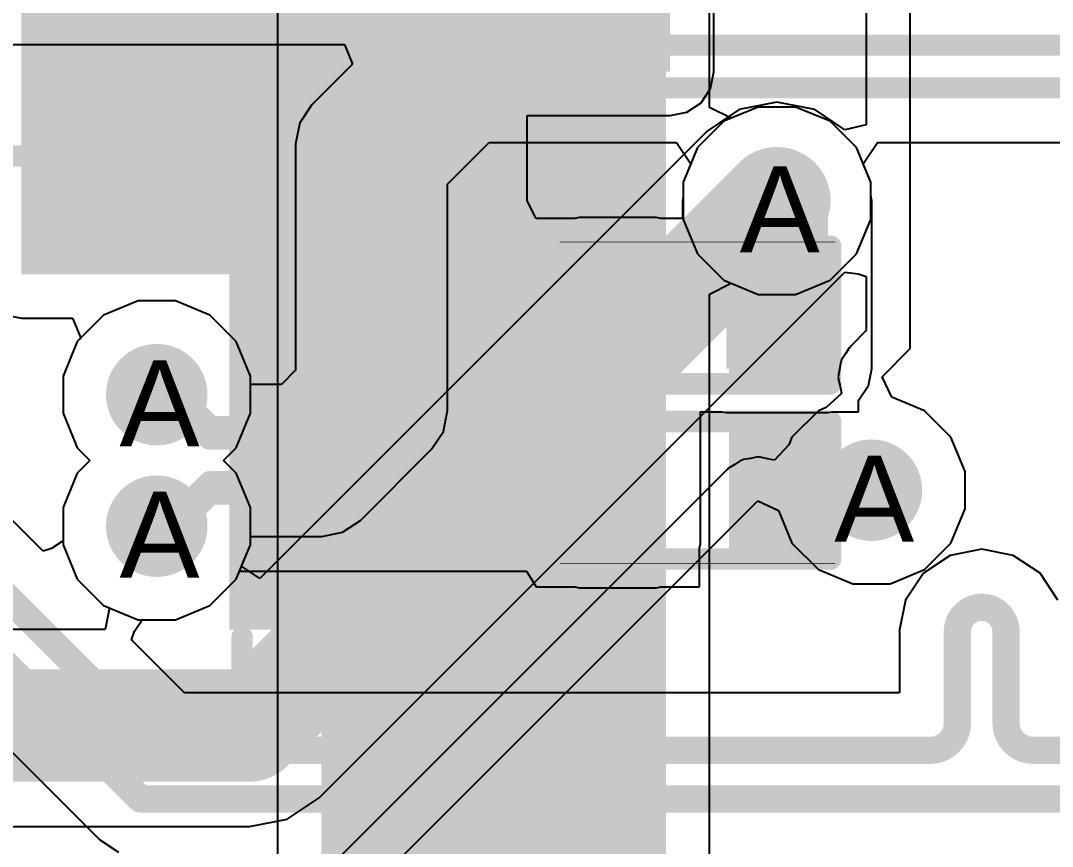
# Model space of a CAD drawing. Header units: inches. Extents: x 0 to 5271, y 0 to 5417.
# Drawn here: x 9.5 to 15.6, y 47.6 to 52.49 of the extents above; entities that cross this region are included whole.
import ezdxf

# ---------------------------------------------------------------- set-up
doc = ezdxf.new("R2010")
doc.units = ezdxf.units.IN
for name, color, linetype in [('Bottom Layer', 5, 'Continuous'), ('Bottom Overlay', 54, 'Continuous'), ('Bottom Paste', 16, 'Continuous'), ('Bottom Solder', 6, 'Continuous'), ('Drill Drawing', 1, 'Continuous'), ('L2_GND1', 16, 'Continuous'), ('L3_SIG1', 76, 'Continuous'), ('L4_PWR', 90, 'Continuous'), ('L5_GND2', 156, 'Continuous'), ('L6_SIG2', 130, 'Continuous'), ('L7_GND3', 216, 'Continuous'), ('Top Layer', 1, 'Continuous'), ('Via Holes', 16, 'Continuous')]:
    doc.layers.add(name, color=color, linetype=linetype)
doc.styles.add('Arial', font='', dxfattribs={"height": 0.2})
doc.styles.get('Arial').set_extended_font_data('Arial')

# ---------------------------------------------------------------- blocks, each defined once
blk = doc.blocks.new('10_MSOP_B_146')
at = {"layer": 'Bottom Layer'}
for points in [[(-2.9, 1.15), (-1.5, 1.15), (-1.5, 0.85), (-2.9, 0.85)], [(-2.9, 0.65), (-1.5, 0.65), (-1.5, 0.35), (-2.9, 0.35)], [(-2.9, 0.15), (-1.5, 0.15), (-1.5, -0.15), (-2.9, -0.15)], [(-2.9, -0.35), (-1.5, -0.35), (-1.5, -0.65), (-2.9, -0.65)], [(-2.9, -0.85), (-1.5, -0.85), (-1.5, -1.15), (-2.9, -1.15)]]:
    blk.add_hatch(color=5, dxfattribs=at).paths.add_polyline_path(points)
at = {"layer": 'Bottom Paste'}
for points in [[(-2.9, 1.15), (-1.5, 1.15), (-1.5, 0.85), (-2.9, 0.85)], [(-2.9, 0.65), (-1.5, 0.65), (-1.5, 0.35), (-2.9, 0.35)], [(-2.9, 0.15), (-1.5, 0.15), (-1.5, -0.15), (-2.9, -0.15)], [(-2.9, -0.35), (-1.5, -0.35), (-1.5, -0.65), (-2.9, -0.65)], [(-2.9, -0.85), (-1.5, -0.85), (-1.5, -1.15), (-2.9, -1.15)]]:
    blk.add_hatch(color=16, dxfattribs=at).paths.add_polyline_path(points)
at = {"layer": 'Bottom Solder'}
for points in [[(-3.0016, 1.2516), (-1.3984, 1.2516), (-1.3984, 0.7484), (-3.0016, 0.7484)], [(-3.0016, 0.7516), (-1.3984, 0.7516), (-1.3984, 0.2484), (-3.0016, 0.2484)], [(-3.0016, 0.2516), (-1.3984, 0.2516), (-1.3984, -0.2516), (-3.0016, -0.2516)], [(-3.0016, -0.2484), (-1.3984, -0.2484), (-1.3984, -0.7516), (-3.0016, -0.7516)], [(-3.0016, -0.7484), (-1.3984, -0.7484), (-1.3984, -1.2516), (-3.0016, -1.2516)]]:
    blk.add_hatch(color=6, dxfattribs=at).paths.add_polyline_path(points)
at = {"layer": 'Bottom Overlay'}
for points in [[(-1.4732, 1.5494, 0.127, 0.127, 0), (-1.4732, 1.2954, 0.127, 0.127, 0)], [(1.4732, 1.5494, 0.127, 0.127, 0), (-1.4732, 1.5494, 0.127, 0.127, 0)], [(-3.175, -0.889, 0.127, 0.127, 0), (-3.175, -1.143, 0.127, 0.127, 0)], [(-3.048, -1.016, 0.127, 0.127, 0), (-3.175, -0.889, 0.127, 0.127, 0)], [(-3.048, -1.016, 0.127, 0.127, 0), (-3.175, -1.143, 0.127, 0.127, 0)], [(-1.4732, -1.2954, 0.127, 0.127, 0), (-1.4732, -1.5494, 0.127, 0.127, 0)], [(1.4732, -1.5494, 0.127, 0.127, 0), (-1.4732, -1.5494, 0.127, 0.127, 0)]]:
    blk.add_lwpolyline(points, format="xyseb", dxfattribs=at)
for points in [[(-1.5049, 1.5494, 0.0635, 0.0635, 1), (-1.4414, 1.5494, 0.0635, 0.0635, 1)], [(-1.5049, 1.5494, 0.0635, 0.0635, 1), (-1.4414, 1.5494, 0.0635, 0.0635, 1)], [(-1.5049, 1.2954, 0.0635, 0.0635, 1), (-1.4414, 1.2954, 0.0635, 0.0635, 1)], [(-3.2067, -0.889, 0.0635, 0.0635, 1), (-3.1432, -0.889, 0.0635, 0.0635, 1)], [(-3.2067, -0.889, 0.0635, 0.0635, 1), (-3.1432, -0.889, 0.0635, 0.0635, 1)], [(-3.0797, -1.016, 0.0635, 0.0635, 1), (-3.0162, -1.016, 0.0635, 0.0635, 1)], [(-3.0797, -1.016, 0.0635, 0.0635, 1), (-3.0162, -1.016, 0.0635, 0.0635, 1)], [(-3.2067, -1.143, 0.0635, 0.0635, 1), (-3.1432, -1.143, 0.0635, 0.0635, 1)], [(-3.2067, -1.143, 0.0635, 0.0635, 1), (-3.1432, -1.143, 0.0635, 0.0635, 1)], [(-1.5049, -1.2954, 0.0635, 0.0635, 1), (-1.4414, -1.2954, 0.0635, 0.0635, 1)], [(-1.5049, -1.5494, 0.0635, 0.0635, 1), (-1.4414, -1.5494, 0.0635, 0.0635, 1)], [(-1.5049, -1.5494, 0.0635, 0.0635, 1), (-1.4414, -1.5494, 0.0635, 0.0635, 1)]]:
    blk.add_lwpolyline(points, format="xyseb", close=True, dxfattribs=at)
blk = doc.blocks.new('R___0402_B_147')
at = {"layer": 'Bottom Layer'}
for points in [[(-0.2413, 0.3175), (-0.2413, -0.3175), (-0.6985, -0.3175), (-0.6985, 0.3175)], [(0.6985, 0.3175), (0.6985, -0.3175), (0.2413, -0.3175), (0.2413, 0.3175)]]:
    blk.add_hatch(color=5, dxfattribs=at).paths.add_polyline_path(points)
at = {"layer": 'Bottom Paste'}
for points in [[(-0.2413, 0.3175), (-0.2413, -0.3175), (-0.6985, -0.3175), (-0.6985, 0.3175)], [(0.6985, 0.3175), (0.6985, -0.3175), (0.2413, -0.3175), (0.2413, 0.3175)]]:
    blk.add_hatch(color=16, dxfattribs=at).paths.add_polyline_path(points)
at = {"layer": 'Bottom Solder'}
for points in [[(-0.1863, 0.3725), (-0.1863, -0.3725), (-0.7535, -0.3725), (-0.7535, 0.3725)], [(0.7535, 0.3725), (0.7535, -0.3725), (0.1863, -0.3725), (0.1863, 0.3725)]]:
    blk.add_hatch(color=6, dxfattribs=at).paths.add_polyline_path(points)
at = {"layer": 'Bottom Overlay'}
for points in [[(0.7874, 0.4064, 0.127, 0.127, 0), (-0.7874, 0.4064, 0.127, 0.127, 0)], [(-0.7874, 0.4064, 0.127, 0.127, 0), (-0.7874, -0.4064, 0.127, 0.127, 0)], [(0.8128, 0.4318, 0.00323, 0.00323, 0), (-0.8128, 0.4318, 0.00323, 0.00323, 0)], [(0.7874, 0.4064, 0.127, 0.127, 0), (0.7874, -0.4064, 0.127, 0.127, 0)], [(0.7874, -0.4064, 0.127, 0.127, 0), (-0.7874, -0.4064, 0.127, 0.127, 0)]]:
    blk.add_lwpolyline(points, format="xyseb", dxfattribs=at)
for points in [[(-0.8192, 0.4064, 0.0635, 0.0635, 1), (-0.7557, 0.4064, 0.0635, 0.0635, 1)], [(-0.8192, 0.4064, 0.0635, 0.0635, 1), (-0.7557, 0.4064, 0.0635, 0.0635, 1)], [(-0.8136, 0.4318, 0.00161, 0.00161, 1), (-0.812, 0.4318, 0.00161, 0.00161, 1)], [(0.7556, 0.4064, 0.0635, 0.0635, 1), (0.8191, 0.4064, 0.0635, 0.0635, 1)], [(0.7556, 0.4064, 0.0635, 0.0635, 1), (0.8191, 0.4064, 0.0635, 0.0635, 1)], [(0.812, 0.4318, 0.00161, 0.00161, 1), (0.8136, 0.4318, 0.00161, 0.00161, 1)], [(-0.8192, -0.4064, 0.0635, 0.0635, 1), (-0.7557, -0.4064, 0.0635, 0.0635, 1)], [(-0.8192, -0.4064, 0.0635, 0.0635, 1), (-0.7557, -0.4064, 0.0635, 0.0635, 1)], [(0.7556, -0.4064, 0.0635, 0.0635, 1), (0.8191, -0.4064, 0.0635, 0.0635, 1)], [(0.7556, -0.4064, 0.0635, 0.0635, 1), (0.8191, -0.4064, 0.0635, 0.0635, 1)]]:
    blk.add_lwpolyline(points, format="xyseb", close=True, dxfattribs=at)
blk = doc.blocks.new('R___0402_B_148')
at = {"layer": 'Bottom Layer'}
for points in [[(-0.2413, 0.3175), (-0.2413, -0.3175), (-0.6985, -0.3175), (-0.6985, 0.3175)], [(0.6985, 0.3175), (0.6985, -0.3175), (0.2413, -0.3175), (0.2413, 0.3175)]]:
    blk.add_hatch(color=5, dxfattribs=at).paths.add_polyline_path(points)
at = {"layer": 'Bottom Paste'}
for points in [[(-0.2413, 0.3175), (-0.2413, -0.3175), (-0.6985, -0.3175), (-0.6985, 0.3175)], [(0.6985, 0.3175), (0.6985, -0.3175), (0.2413, -0.3175), (0.2413, 0.3175)]]:
    blk.add_hatch(color=16, dxfattribs=at).paths.add_polyline_path(points)
at = {"layer": 'Bottom Solder'}
for points in [[(-0.1863, 0.3725), (-0.1863, -0.3725), (-0.7535, -0.3725), (-0.7535, 0.3725)], [(0.7535, 0.3725), (0.7535, -0.3725), (0.1863, -0.3725), (0.1863, 0.3725)]]:
    blk.add_hatch(color=6, dxfattribs=at).paths.add_polyline_path(points)
at = {"layer": 'Bottom Overlay'}
for points in [[(-0.7874, 0.4064, 0.127, 0.127, 0), (0.7874, 0.4064, 0.127, 0.127, 0)], [(-0.7874, -0.4064, 0.127, 0.127, 0), (-0.7874, 0.4064, 0.127, 0.127, 0)], [(-0.8128, 0.4318, 0.00323, 0.00323, 0), (0.8128, 0.4318, 0.00323, 0.00323, 0)], [(0.7874, -0.4064, 0.127, 0.127, 0), (0.7874, 0.4064, 0.127, 0.127, 0)], [(-0.7874, -0.4064, 0.127, 0.127, 0), (0.7874, -0.4064, 0.127, 0.127, 0)]]:
    blk.add_lwpolyline(points, format="xyseb", dxfattribs=at)
for points in [[(-0.8192, 0.4064, 0.0635, 0.0635, 1), (-0.7557, 0.4064, 0.0635, 0.0635, 1)], [(-0.8192, 0.4064, 0.0635, 0.0635, 1), (-0.7557, 0.4064, 0.0635, 0.0635, 1)], [(-0.8136, 0.4318, 0.00161, 0.00161, 1), (-0.812, 0.4318, 0.00161, 0.00161, 1)], [(0.7556, 0.4064, 0.0635, 0.0635, 1), (0.8191, 0.4064, 0.0635, 0.0635, 1)], [(0.7556, 0.4064, 0.0635, 0.0635, 1), (0.8191, 0.4064, 0.0635, 0.0635, 1)], [(0.812, 0.4318, 0.00161, 0.00161, 1), (0.8136, 0.4318, 0.00161, 0.00161, 1)], [(-0.8192, -0.4064, 0.0635, 0.0635, 1), (-0.7557, -0.4064, 0.0635, 0.0635, 1)], [(-0.8192, -0.4064, 0.0635, 0.0635, 1), (-0.7557, -0.4064, 0.0635, 0.0635, 1)], [(0.7556, -0.4064, 0.0635, 0.0635, 1), (0.8191, -0.4064, 0.0635, 0.0635, 1)], [(0.7556, -0.4064, 0.0635, 0.0635, 1), (0.8191, -0.4064, 0.0635, 0.0635, 1)]]:
    blk.add_lwpolyline(points, format="xyseb", close=True, dxfattribs=at)
blk = doc.blocks.new('C___0402_B_151')
at = {"layer": 'Bottom Layer'}
for points in [[(-0.2413, 0.3175), (-0.2413, -0.3175), (-0.6985, -0.3175), (-0.6985, 0.3175)], [(0.6985, 0.3175), (0.6985, -0.3175), (0.2413, -0.3175), (0.2413, 0.3175)]]:
    blk.add_hatch(color=5, dxfattribs=at).paths.add_polyline_path(points)
at = {"layer": 'Bottom Paste'}
for points in [[(-0.2413, 0.3175), (-0.2413, -0.3175), (-0.6985, -0.3175), (-0.6985, 0.3175)], [(0.6985, 0.3175), (0.6985, -0.3175), (0.2413, -0.3175), (0.2413, 0.3175)]]:
    blk.add_hatch(color=16, dxfattribs=at).paths.add_polyline_path(points)
at = {"layer": 'Bottom Solder'}
for points in [[(-0.1813, 0.3775), (-0.1813, -0.3775), (-0.7585, -0.3775), (-0.7585, 0.3775)], [(0.7585, 0.3775), (0.7585, -0.3775), (0.1813, -0.3775), (0.1813, 0.3775)]]:
    blk.add_hatch(color=6, dxfattribs=at).paths.add_polyline_path(points)
at = {"layer": 'Bottom Overlay'}
for points in [[(-0.7874, 0.4064, 0.127, 0.127, 0), (-0.2794, 0.4064, 0.127, 0.127, 0)], [(-0.7874, -0.4064, 0.127, 0.127, 0), (-0.7874, 0.4064, 0.127, 0.127, 0)], [(0.2794, 0.4064, 0.127, 0.127, 0), (0.7874, 0.4064, 0.127, 0.127, 0)], [(0.7874, -0.4064, 0.127, 0.127, 0), (0.7874, 0.4064, 0.127, 0.127, 0)], [(-0.7874, -0.4064, 0.127, 0.127, 0), (-0.2794, -0.4064, 0.127, 0.127, 0)], [(0.2794, -0.4064, 0.127, 0.127, 0), (0.7874, -0.4064, 0.127, 0.127, 0)]]:
    blk.add_lwpolyline(points, format="xyseb", dxfattribs=at)
for points in [[(-0.8192, 0.4064, 0.0635, 0.0635, 1), (-0.7557, 0.4064, 0.0635, 0.0635, 1)], [(-0.8192, 0.4064, 0.0635, 0.0635, 1), (-0.7557, 0.4064, 0.0635, 0.0635, 1)], [(-0.3112, 0.4064, 0.0635, 0.0635, 1), (-0.2477, 0.4064, 0.0635, 0.0635, 1)], [(0.2476, 0.4064, 0.0635, 0.0635, 1), (0.3111, 0.4064, 0.0635, 0.0635, 1)], [(0.7556, 0.4064, 0.0635, 0.0635, 1), (0.8191, 0.4064, 0.0635, 0.0635, 1)], [(0.7556, 0.4064, 0.0635, 0.0635, 1), (0.8191, 0.4064, 0.0635, 0.0635, 1)], [(-0.8192, -0.4064, 0.0635, 0.0635, 1), (-0.7557, -0.4064, 0.0635, 0.0635, 1)], [(-0.8192, -0.4064, 0.0635, 0.0635, 1), (-0.7557, -0.4064, 0.0635, 0.0635, 1)], [(-0.3112, -0.4064, 0.0635, 0.0635, 1), (-0.2477, -0.4064, 0.0635, 0.0635, 1)], [(0.2476, -0.4064, 0.0635, 0.0635, 1), (0.3111, -0.4064, 0.0635, 0.0635, 1)], [(0.7556, -0.4064, 0.0635, 0.0635, 1), (0.8191, -0.4064, 0.0635, 0.0635, 1)], [(0.7556, -0.4064, 0.0635, 0.0635, 1), (0.8191, -0.4064, 0.0635, 0.0635, 1)]]:
    blk.add_lwpolyline(points, format="xyseb", close=True, dxfattribs=at)

msp = doc.modelspace()

# ---------------------------------------------------------------- hatches: boundary and pattern name
at = {"layer": 'Bottom Layer'}
for points in [[(9.5045, 52.1827), (13.339, 52.1827), (13.339, 54.5846), (9.5045, 54.5846)], [(9.5045, 50.9848), (12.2348, 50.9848), (12.2348, 52.3732), (9.5045, 52.3732)], [(13.6703, 50.4269), (14.2713, 50.4269), (14.2713, 51.4204), (13.6703, 51.4204)], [(12.8019, 49.3911), (13.2591, 49.3911), (13.2591, 51.0619), (12.8019, 51.0619)], [(11.5348, 50.4848), (13.0048, 50.4848), (13.0048, 50.7848), (11.5348, 50.7848)]]:
    msp.add_hatch(color=5, dxfattribs=at).paths.add_polyline_path(points)
h = msp.add_hatch(color=5, dxfattribs=at)
edge = h.paths.add_edge_path()
edge.add_arc((13.9703, 51.4204), 0.3, 0, 360)
h = msp.add_hatch(color=5, dxfattribs=at)
edge = h.paths.add_edge_path()
edge.add_arc((10.304, 50.2737), 0.3, 0, 360)
h = msp.add_hatch(color=5, dxfattribs=at)
edge = h.paths.add_edge_path()
edge.add_arc((14.5288, 49.7086), 0.3, 0, 360)
h = msp.add_hatch(color=5, dxfattribs=at)
edge = h.paths.add_edge_path()
edge.add_arc((10.304, 49.4959), 0.3, 0, 360)
at = {"layer": 'L2_GND1'}
h = msp.add_hatch(color=16, dxfattribs=at)
edge = h.paths.add_edge_path()
edge.add_arc((13.9703, 51.4204), 0.3, 0, 360)
h = msp.add_hatch(color=16, dxfattribs=at)
edge = h.paths.add_edge_path()
edge.add_arc((10.304, 50.2737), 0.3, 0, 360)
h = msp.add_hatch(color=16, dxfattribs=at)
edge = h.paths.add_edge_path()
edge.add_arc((14.5288, 49.7086), 0.3, 0, 360)
h = msp.add_hatch(color=16, dxfattribs=at)
edge = h.paths.add_edge_path()
edge.add_arc((10.304, 49.4959), 0.3, 0, 360)
at = {"layer": 'L3_SIG1'}
h = msp.add_hatch(color=76, dxfattribs=at)
edge = h.paths.add_edge_path()
edge.add_arc((13.9703, 51.4204), 0.3, 0, 360)
h = msp.add_hatch(color=76, dxfattribs=at)
edge = h.paths.add_edge_path()
edge.add_arc((10.304, 50.2737), 0.3, 0, 360)
h = msp.add_hatch(color=76, dxfattribs=at)
edge = h.paths.add_edge_path()
edge.add_arc((14.5288, 49.7086), 0.3, 0, 360)
h = msp.add_hatch(color=76, dxfattribs=at)
edge = h.paths.add_edge_path()
edge.add_arc((10.304, 49.4959), 0.3, 0, 360)
at = {"layer": 'L4_PWR'}
h = msp.add_hatch(color=90, dxfattribs=at)
edge = h.paths.add_edge_path()
edge.add_arc((13.9703, 51.4204), 0.3, 0, 360)
h = msp.add_hatch(color=90, dxfattribs=at)
edge = h.paths.add_edge_path()
edge.add_arc((10.304, 50.2737), 0.3, 0, 360)
h = msp.add_hatch(color=90, dxfattribs=at)
edge = h.paths.add_edge_path()
edge.add_arc((14.5288, 49.7086), 0.3, 0, 360)
h = msp.add_hatch(color=90, dxfattribs=at)
edge = h.paths.add_edge_path()
edge.add_arc((10.304, 49.4959), 0.3, 0, 360)
at = {"layer": 'L5_GND2'}
h = msp.add_hatch(color=156, dxfattribs=at)
edge = h.paths.add_edge_path()
edge.add_arc((13.9703, 51.4204), 0.3, 0, 360)
h = msp.add_hatch(color=156, dxfattribs=at)
edge = h.paths.add_edge_path()
edge.add_arc((10.304, 50.2737), 0.3, 0, 360)
h = msp.add_hatch(color=156, dxfattribs=at)
edge = h.paths.add_edge_path()
edge.add_arc((14.5288, 49.7086), 0.3, 0, 360)
h = msp.add_hatch(color=156, dxfattribs=at)
edge = h.paths.add_edge_path()
edge.add_arc((10.304, 49.4959), 0.3, 0, 360)
at = {"layer": 'L6_SIG2'}
h = msp.add_hatch(color=130, dxfattribs=at)
edge = h.paths.add_edge_path()
edge.add_arc((13.9703, 51.4204), 0.3, 0, 360)
h = msp.add_hatch(color=130, dxfattribs=at)
edge = h.paths.add_edge_path()
edge.add_arc((10.304, 50.2737), 0.3, 0, 360)
h = msp.add_hatch(color=130, dxfattribs=at)
edge = h.paths.add_edge_path()
edge.add_arc((14.5288, 49.7086), 0.3, 0, 360)
h = msp.add_hatch(color=130, dxfattribs=at)
edge = h.paths.add_edge_path()
edge.add_arc((10.304, 49.4959), 0.3, 0, 360)
at = {"layer": 'L7_GND3'}
h = msp.add_hatch(color=216, dxfattribs=at)
edge = h.paths.add_edge_path()
edge.add_arc((13.9703, 51.4204), 0.3, 0, 360)
h = msp.add_hatch(color=216, dxfattribs=at)
edge = h.paths.add_edge_path()
edge.add_arc((10.304, 50.2737), 0.3, 0, 360)
h = msp.add_hatch(color=216, dxfattribs=at)
edge = h.paths.add_edge_path()
edge.add_arc((14.5288, 49.7086), 0.3, 0, 360)
h = msp.add_hatch(color=216, dxfattribs=at)
edge = h.paths.add_edge_path()
edge.add_arc((10.304, 49.4959), 0.3, 0, 360)
at = {"layer": 'Top Layer'}
msp.add_hatch(color=1, dxfattribs=at).paths.add_polyline_path([(11.2776, 46.6823), (13.3136, 46.6823), (13.3136, 54.61), (11.2776, 54.61)])
h = msp.add_hatch(color=1, dxfattribs=at)
edge = h.paths.add_edge_path()
edge.add_arc((13.9703, 51.4204), 0.3, 0, 360)
h = msp.add_hatch(color=1, dxfattribs=at)
edge = h.paths.add_edge_path()
edge.add_arc((10.304, 50.2737), 0.3, 0, 360)
h = msp.add_hatch(color=1, dxfattribs=at)
edge = h.paths.add_edge_path()
edge.add_arc((14.5288, 49.7086), 0.3, 0, 360)
h = msp.add_hatch(color=1, dxfattribs=at)
edge = h.paths.add_edge_path()
edge.add_arc((10.304, 49.4959), 0.3, 0, 360)
at = {"layer": 'Via Holes'}
h = msp.add_hatch(color=7, dxfattribs=at)
edge = h.paths.add_edge_path()
edge.add_arc((13.9703, 51.4204), 0.15, 0, 360)
h = msp.add_hatch(color=7, dxfattribs=at)
edge = h.paths.add_edge_path()
edge.add_arc((10.304, 50.2737), 0.15, 0, 360)
h = msp.add_hatch(color=7, dxfattribs=at)
edge = h.paths.add_edge_path()
edge.add_arc((14.5288, 49.7086), 0.15, 0, 360)
h = msp.add_hatch(color=7, dxfattribs=at)
edge = h.paths.add_edge_path()
edge.add_arc((10.304, 49.4959), 0.15, 0, 360)

# ---------------------------------------------------------------- linework, layer by layer
at = {"layer": 'Bottom Layer'}
for p, q in [((13.5979, 52.1827), (13.5979, 54.5846)), ((13.5782, 52.0836), (13.5979, 52.1827)), ((13.5221, 51.9996), (13.5782, 52.0836)), ((13.4381, 51.9434), (13.5221, 51.9996)), ((13.8601, 51.9744), (13.6565, 51.89)), ((14.0805, 51.9744), (13.8601, 51.9744)), ((14.2841, 51.89), (14.0805, 51.9744)), ((12.4938, 51.4205), (12.4938, 51.9237)), ((12.4938, 51.9237), (13.339, 51.9237)), ((13.339, 51.9237), (13.4381, 51.9434)), ((13.6565, 51.89), (13.5006, 51.7342)), ((14.44, 51.7342), (14.2841, 51.89)), ((13.5006, 51.7342), (13.4163, 51.5306)), ((14.5243, 51.5306), (14.44, 51.7342)), ((13.4163, 51.5306), (13.4163, 51.4455)), ((14.5243, 51.4506), (14.5243, 51.5306)), ((12.5479, 51.3159), (12.4938, 51.4205)), ((13.4163, 51.4455), (13.4113, 51.4204)), ((13.4113, 51.4204), (13.4113, 51.3159)), ((14.5303, 51.4204), (14.5243, 51.4506)), ((14.5303, 50.4269), (14.5303, 51.4204)), ((12.7769, 51.3159), (12.5479, 51.3159)), ((12.8019, 51.3209), (12.7769, 51.3159)), ((13.2591, 51.3209), (12.8019, 51.3209)), ((13.2841, 51.3159), (13.2591, 51.3209)), ((13.4113, 51.3159), (13.2841, 51.3159)), ((9.4054, 50.7455), (9.5045, 50.7258)), ((9.5045, 50.7258), (9.8067, 50.7258)), ((9.8067, 50.7258), (9.8553, 50.6085)), ((9.8344, 50.5875), (9.75, 50.3839)), ((9.8553, 50.6085), (9.8344, 50.5875)), ((9.75, 50.3839), (9.75, 50.1635)), ((14.5106, 50.3278), (14.5303, 50.4269)), ((14.4545, 50.2438), (14.5106, 50.3278)), ((14.4529, 50.2427), (14.4545, 50.2438)), ((14.4529, 50.1729), (14.4529, 50.2427)), ((9.75, 50.1635), (9.8344, 49.9599)), ((13.5181, 49.3911), (13.5181, 50.1729)), ((13.5181, 50.1729), (13.6453, 50.1729)), ((13.6453, 50.1729), (13.6703, 50.1679)), ((13.6703, 50.1679), (14.2713, 50.1679)), ((14.2713, 50.1679), (14.2964, 50.1729)), ((14.2964, 50.1729), (14.4529, 50.1729)), ((9.8344, 49.9599), (9.9094, 49.8848)), ((9.9094, 49.8848), (9.8344, 49.8097)), ((9.6327, 49.3474), (9.2104, 49.7697)), ((9.8344, 49.8097), (9.75, 49.6061)), ((9.75, 49.6061), (9.75, 49.4097)), ((9.75, 49.4097), (9.6825, 49.3637)), ((9.6825, 49.3637), (9.6327, 49.3474)), ((13.5131, 49.3661), (13.5181, 49.3911)), ((13.5131, 49.1371), (13.5131, 49.3661)), ((15.1806, 49.3602), (14.994, 49.3231)), ((15.3672, 49.3231), (15.1806, 49.3602)), ((15.1806, 49.3602), (15.1806, 49.3602)), ((15.1806, 49.3602), (15.1806, 49.3602)), ((15.1806, 49.3602), (15.1806, 49.3602)), ((14.994, 49.3231), (14.8357, 49.2174)), ((15.5254, 49.2174), (15.3672, 49.3231)), ((10.7737, 49.1821), (10.7938, 49.2308)), ((10.7938, 49.2308), (12.4888, 49.2308)), ((12.4888, 49.2308), (12.5479, 49.1371)), ((10.6178, 49.0262), (10.7737, 49.1821)), ((14.8357, 49.2174), (14.73, 49.0592)), ((15.6311, 49.0592), (15.5254, 49.2174)), ((12.5479, 49.1371), (12.5479, 49.1371)), ((12.5479, 49.1371), (12.7769, 49.1371)), ((12.7769, 49.1371), (12.8019, 49.1321)), ((12.8019, 49.1321), (13.2591, 49.1321)), ((13.2591, 49.1321), (13.2841, 49.1371)), ((13.2841, 49.1371), (13.5131, 49.1371)), ((14.73, 49.0592), (14.6929, 48.8726)), ((10.4142, 48.9419), (10.6178, 49.0262)), ((10.1718, 48.8743), (10.2179, 48.9419)), ((10.2179, 48.9419), (10.4142, 48.9419)), ((10.1556, 48.8245), (10.1718, 48.8743)), ((14.6929, 48.8726), (14.6957, 48.8726)), ((14.6957, 48.8726), (14.6957, 48.5114)), ((10.4687, 48.5114), (10.1556, 48.8245)), ((14.6957, 48.5114), (10.4687, 48.5114)), ((9.1644, 48.4444), (9.9672, 47.6416)), ((9.9672, 47.6416), (9.9672, 47.6416)), ((9.9672, 47.6416), (10.0778, 47.5677))]:
    msp.add_line(p, q, dxfattribs=at)
for points in [[(10.1832, 51.1348, 0.254, 0.254, 0), (11.5348, 51.1348, 0.254, 0.254, 0)], [(10.304, 50.2737, 0.1608, 0.1608, 0), (10.4121, 50.2737, 0.1608, 0.1608, 0)], [(10.4121, 50.2737, 0.1608, 0.1608, 0), (10.6178, 50.0679, 0.1608, 0.1608, 0)], [(11.468, 50.0679, 0.1608, 0.1608, 0), (11.5348, 50.1348, 0.1608, 0.1608, 0)], [(10.6178, 50.0679, 0.1608, 0.1608, 0), (11.468, 50.0679, 0.1608, 0.1608, 0)], [(13.9703, 49.7086, 0.381, 0.381, 0), (14.5288, 49.7086, 0.381, 0.381, 0)], [(10.4093, 49.4959, 0.1608, 0.1608, 0), (10.6178, 49.7044, 0.1608, 0.1608, 0)], [(10.6178, 49.7044, 0.1608, 0.1608, 0), (11.4652, 49.7044, 0.1608, 0.1608, 0)], [(11.4652, 49.7044, 0.1608, 0.1608, 0), (11.5348, 49.6348, 0.1608, 0.1608, 0)], [(8.9693, 49.5287, 0.1608, 0.1608, 0), (10.3275, 48.1705, 0.1608, 0.1608, 0)], [(10.304, 49.4959, 0.1608, 0.1608, 0), (10.4093, 49.4959, 0.1608, 0.1608, 0)], [(8.8501, 49.2409, 0.1608, 0.1608, 0), (10.2083, 47.8827, 0.1608, 0.1608, 0)], [(15.0367, 48.8726, 0.1608, 0.1608, -0.414214), (15.1806, 49.0165, 0.1608, 0.1608, 0)], [(15.1806, 49.0165, 0.1608, 0.1608, 0), (15.1806, 49.0165, 0.1608, 0.1608, 0)], [(15.1806, 49.0165, 0.1608, 0.1608, -0.414214), (15.3245, 48.8726, 0.1608, 0.1608, 0)], [(15.0367, 48.3313, 0.1608, 0.1608, 0), (15.0367, 48.8726, 0.1608, 0.1608, 0)], [(15.3245, 48.3313, 0.1608, 0.1608, 0), (15.3245, 48.8726, 0.1608, 0.1608, 0)], [(15.0367, 48.3313, 0.1608, 0.1608, -0.414214), (14.8759, 48.1705, 0.1608, 0.1608, 0)], [(15.4852, 48.1705, 0.1608, 0.1608, -0.414214), (15.3245, 48.3313, 0.1608, 0.1608, 0)], [(10.3275, 48.1705, 0.1608, 0.1608, 0), (14.7955, 48.1705, 0.1608, 0.1608, 0)], [(14.7955, 48.1705, 0.1608, 0.1608, 0), (14.8759, 48.1705, 0.1608, 0.1608, 0)], [(15.4852, 48.1705, 0.1608, 0.1608, 0), (18.94, 48.1705, 0.1608, 0.1608, 0)], [(10.2083, 47.8827, 0.1608, 0.1608, 0), (32.1883, 47.8827, 0.1608, 0.1608, 0)]]:
    msp.add_lwpolyline(points, format="xyseb", dxfattribs=at)
for points in [[(10.1197, 51.1348, 0.127, 0.127, 1), (10.2467, 51.1348, 0.127, 0.127, 1)], [(11.4713, 51.1348, 0.127, 0.127, 1), (11.5983, 51.1348, 0.127, 0.127, 1)], [(10.2638, 50.2737, 0.0804, 0.0804, 1), (10.3442, 50.2737, 0.0804, 0.0804, 1)], [(10.3719, 50.2737, 0.0804, 0.0804, 1), (10.4523, 50.2737, 0.0804, 0.0804, 1)], [(10.3719, 50.2737, 0.0804, 0.0804, 1), (10.4523, 50.2737, 0.0804, 0.0804, 1)], [(11.4946, 50.1348, 0.0804, 0.0804, 1), (11.575, 50.1348, 0.0804, 0.0804, 1)], [(10.5776, 50.0679, 0.0804, 0.0804, 1), (10.658, 50.0679, 0.0804, 0.0804, 1)], [(10.5776, 50.0679, 0.0804, 0.0804, 1), (10.658, 50.0679, 0.0804, 0.0804, 1)], [(11.4278, 50.0679, 0.0804, 0.0804, 1), (11.5081, 50.0679, 0.0804, 0.0804, 1)], [(11.4278, 50.0679, 0.0804, 0.0804, 1), (11.5081, 50.0679, 0.0804, 0.0804, 1)], [(13.8751, 49.7086, 0.1905, 0.1905, 1), (14.0656, 49.7086, 0.1905, 0.1905, 1)], [(14.4336, 49.7086, 0.1905, 0.1905, 1), (14.6241, 49.7086, 0.1905, 0.1905, 1)], [(10.5776, 49.7044, 0.0804, 0.0804, 1), (10.658, 49.7044, 0.0804, 0.0804, 1)], [(10.5776, 49.7044, 0.0804, 0.0804, 1), (10.658, 49.7044, 0.0804, 0.0804, 1)], [(11.425, 49.7044, 0.0804, 0.0804, 1), (11.5054, 49.7044, 0.0804, 0.0804, 1)], [(11.425, 49.7044, 0.0804, 0.0804, 1), (11.5054, 49.7044, 0.0804, 0.0804, 1)], [(11.4946, 49.6348, 0.0804, 0.0804, 1), (11.575, 49.6348, 0.0804, 0.0804, 1)], [(10.2638, 49.4959, 0.0804, 0.0804, 1), (10.3442, 49.4959, 0.0804, 0.0804, 1)], [(10.3691, 49.4959, 0.0804, 0.0804, 1), (10.4495, 49.4959, 0.0804, 0.0804, 1)], [(10.3691, 49.4959, 0.0804, 0.0804, 1), (10.4495, 49.4959, 0.0804, 0.0804, 1)], [(15.1404, 49.0165, 0.0804, 0.0804, 1), (15.2208, 49.0165, 0.0804, 0.0804, 1)], [(15.1404, 49.0165, 0.0804, 0.0804, 1), (15.2208, 49.0165, 0.0804, 0.0804, 1)], [(15.1404, 49.0165, 0.0804, 0.0804, 1), (15.2208, 49.0165, 0.0804, 0.0804, 1)], [(15.1404, 49.0165, 0.0804, 0.0804, 1), (15.2208, 49.0165, 0.0804, 0.0804, 1)], [(14.9965, 48.8726, 0.0804, 0.0804, 1), (15.0769, 48.8726, 0.0804, 0.0804, 1)], [(14.9965, 48.8726, 0.0804, 0.0804, 1), (15.0769, 48.8726, 0.0804, 0.0804, 1)], [(15.2843, 48.8726, 0.0804, 0.0804, 1), (15.3647, 48.8726, 0.0804, 0.0804, 1)], [(15.2843, 48.8726, 0.0804, 0.0804, 1), (15.3647, 48.8726, 0.0804, 0.0804, 1)], [(14.9965, 48.3313, 0.0804, 0.0804, 1), (15.0769, 48.3313, 0.0804, 0.0804, 1)], [(14.9965, 48.3313, 0.0804, 0.0804, 1), (15.0769, 48.3313, 0.0804, 0.0804, 1)], [(15.2843, 48.3313, 0.0804, 0.0804, 1), (15.3647, 48.3313, 0.0804, 0.0804, 1)], [(15.2843, 48.3313, 0.0804, 0.0804, 1), (15.3647, 48.3313, 0.0804, 0.0804, 1)], [(10.2873, 48.1705, 0.0804, 0.0804, 1), (10.3677, 48.1705, 0.0804, 0.0804, 1)], [(10.2873, 48.1705, 0.0804, 0.0804, 1), (10.3677, 48.1705, 0.0804, 0.0804, 1)], [(14.7553, 48.1705, 0.0804, 0.0804, 1), (14.8357, 48.1705, 0.0804, 0.0804, 1)], [(14.7553, 48.1705, 0.0804, 0.0804, 1), (14.8357, 48.1705, 0.0804, 0.0804, 1)], [(14.8357, 48.1705, 0.0804, 0.0804, 1), (14.9161, 48.1705, 0.0804, 0.0804, 1)], [(14.8357, 48.1705, 0.0804, 0.0804, 1), (14.9161, 48.1705, 0.0804, 0.0804, 1)], [(15.445, 48.1705, 0.0804, 0.0804, 1), (15.5254, 48.1705, 0.0804, 0.0804, 1)], [(15.445, 48.1705, 0.0804, 0.0804, 1), (15.5254, 48.1705, 0.0804, 0.0804, 1)], [(10.1681, 47.8827, 0.0804, 0.0804, 1), (10.2485, 47.8827, 0.0804, 0.0804, 1)], [(10.1681, 47.8827, 0.0804, 0.0804, 1), (10.2485, 47.8827, 0.0804, 0.0804, 1)]]:
    msp.add_lwpolyline(points, format="xyseb", close=True, dxfattribs=at)
at = {"layer": 'L2_GND1'}
for p, q in [((13.8601, 51.9744), (13.6565, 51.89)), ((14.0805, 51.9744), (13.8601, 51.9744)), ((14.2841, 51.89), (14.0805, 51.9744)), ((13.6565, 51.89), (13.5006, 51.7342)), ((14.44, 51.7342), (14.2841, 51.89)), ((13.5006, 51.7342), (13.4163, 51.5306)), ((14.5243, 51.5306), (14.44, 51.7342)), ((13.4163, 51.5306), (13.4163, 51.3102)), ((14.5243, 51.3102), (14.5243, 51.5306)), ((13.4163, 51.3102), (13.5006, 51.1066)), ((14.44, 51.1066), (14.5243, 51.3102)), ((13.5006, 51.1066), (13.6565, 50.9507)), ((14.2841, 50.9507), (14.44, 51.1066)), ((13.6565, 50.9507), (13.8601, 50.8664)), ((14.0805, 50.8664), (14.2841, 50.9507)), ((13.8601, 50.8664), (14.0805, 50.8664)), ((10.1938, 50.8277), (9.9902, 50.7433)), ((10.4142, 50.8277), (10.1938, 50.8277)), ((10.6178, 50.7433), (10.4142, 50.8277)), ((9.9902, 50.7433), (9.8344, 50.5875)), ((10.7737, 50.5875), (10.6178, 50.7433)), ((9.8344, 50.5875), (9.75, 50.3839)), ((10.858, 50.3839), (10.7737, 50.5875)), ((9.75, 50.3839), (9.75, 50.1635)), ((10.858, 50.1635), (10.858, 50.3839)), ((9.75, 50.1635), (9.8344, 49.9599)), ((10.7737, 49.9599), (10.858, 50.1635)), ((9.8344, 49.9599), (9.9094, 49.8848)), ((10.6986, 49.8848), (10.7737, 49.9599)), ((9.9094, 49.8848), (9.8344, 49.8097)), ((10.7737, 49.8097), (10.6986, 49.8848)), ((9.8344, 49.8097), (9.75, 49.6061)), ((10.858, 49.6061), (10.7737, 49.8097)), ((9.75, 49.6061), (9.75, 49.3857)), ((10.858, 49.3857), (10.858, 49.6061)), ((9.75, 49.3857), (9.8344, 49.1821)), ((10.7737, 49.1821), (10.858, 49.3857)), ((9.8344, 49.1821), (9.9902, 49.0262)), ((10.6178, 49.0262), (10.7737, 49.1821)), ((9.9902, 49.0262), (10.1938, 48.9419)), ((10.4142, 48.9419), (10.6178, 49.0262)), ((10.1938, 48.9419), (10.4142, 48.9419))]:
    msp.add_line(p, q, dxfattribs=at)
at = {"layer": 'L3_SIG1'}
for p, q in [((9.4447, 52.3444), (11.413, 52.3444)), ((11.413, 52.3444), (11.4616, 52.2271)), ((11.4616, 52.2271), (11.2198, 51.9853)), ((11.2198, 51.9853), (11.1498, 51.8805)), ((11.1498, 51.8805), (11.1252, 51.7569)), ((11.1252, 51.7569), (11.1252, 50.4186)), ((12.0237, 51.5185), (12.2699, 51.7646)), ((12.2699, 51.7646), (13.3758, 51.7646)), ((13.3758, 51.7646), (13.4606, 51.6376)), ((14.48, 51.6376), (14.5648, 51.7646)), ((14.5648, 51.7646), (62.0354, 51.7646)), ((13.4606, 51.6376), (13.4163, 51.5306)), ((14.5243, 51.5306), (14.48, 51.6376)), ((12.0237, 50.1802), (12.0237, 51.5185)), ((13.4163, 51.5306), (13.4163, 51.3102)), ((14.5243, 51.3102), (14.5243, 51.5306)), ((13.4163, 51.3102), (13.5006, 51.1066)), ((14.44, 51.1066), (14.5243, 51.3102)), ((13.5006, 51.1066), (13.6565, 50.9507)), ((14.2841, 50.9507), (14.44, 51.1066)), ((13.6565, 50.9507), (13.8601, 50.8664)), ((14.0805, 50.8664), (14.2841, 50.9507)), ((13.8601, 50.8664), (14.0805, 50.8664)), ((10.1938, 50.8277), (9.9902, 50.7433)), ((10.4142, 50.8277), (10.1938, 50.8277)), ((10.6178, 50.7433), (10.4142, 50.8277)), ((9.9902, 50.7433), (9.8344, 50.5875)), ((10.7737, 50.5875), (10.6178, 50.7433)), ((9.8344, 50.5875), (9.75, 50.3839)), ((10.858, 50.3839), (10.7737, 50.5875)), ((9.75, 50.3839), (9.75, 50.1635)), ((10.858, 50.334), (10.858, 50.3839)), ((11.1252, 50.4186), (11.0407, 50.334)), ((11.0407, 50.334), (10.858, 50.334)), ((9.75, 50.1635), (9.8344, 49.9599)), ((11.9991, 50.0566), (12.0237, 50.1802)), ((11.9291, 49.9518), (11.9991, 50.0566)), ((9.8344, 49.9599), (9.9094, 49.8848)), ((11.5075, 49.5301), (11.9291, 49.9518)), ((9.9094, 49.8848), (9.8344, 49.8097)), ((9.8344, 49.8097), (9.75, 49.6061)), ((9.75, 49.6061), (9.75, 49.3857)), ((11.4027, 49.4601), (11.5075, 49.5301)), ((10.858, 49.3857), (10.858, 49.4355)), ((10.858, 49.4355), (11.2791, 49.4355)), ((11.2791, 49.4355), (11.4027, 49.4601)), ((9.75, 49.3857), (9.8344, 49.1821)), ((10.7737, 49.1821), (10.858, 49.3857)), ((9.8344, 49.1821), (9.9902, 49.0262)), ((10.6178, 49.0262), (10.7737, 49.1821)), ((9.9902, 49.0262), (10.1938, 48.9419)), ((10.4142, 48.9419), (10.6178, 49.0262)), ((10.1938, 48.9419), (10.4142, 48.9419))]:
    msp.add_line(p, q, dxfattribs=at)
for points in [[(11.4482, 51.7569, 0.1256, 0.1256, 0), (12.0315, 52.3401, 0.1256, 0.1256, 0)], [(12.0315, 52.3401, 0.1256, 0.1256, 0), (61.9308, 52.3401, 0.1256, 0.1256, 0)], [(11.7007, 51.6522, 0.1256, 0.1256, 0), (12.1361, 52.0876, 0.1256, 0.1256, 0)], [(12.1361, 52.0876, 0.1256, 0.1256, 0), (62.0354, 52.0876, 0.1256, 0.1256, 0)], [(11.4482, 50.2848, 0.1256, 0.1256, 0), (11.4482, 51.7569, 0.1256, 0.1256, 0)], [(11.7007, 50.1802, 0.1256, 0.1256, 0), (11.7007, 51.6522, 0.1256, 0.1256, 0)], [(10.304, 50.2737, 0.1256, 0.1256, 0), (10.3522, 50.2737, 0.1256, 0.1256, 0)], [(10.3522, 50.2737, 0.1256, 0.1256, 0), (10.6148, 50.0111, 0.1256, 0.1256, 0)], [(11.1745, 50.0111, 0.1256, 0.1256, 0), (11.4482, 50.2848, 0.1256, 0.1256, 0)], [(11.2791, 49.7585, 0.1256, 0.1256, 0), (11.7007, 50.1802, 0.1256, 0.1256, 0)], [(10.6148, 50.0111, 0.1256, 0.1256, 0), (11.1745, 50.0111, 0.1256, 0.1256, 0)], [(10.3522, 49.4959, 0.1256, 0.1256, 0), (10.6148, 49.7585, 0.1256, 0.1256, 0)], [(10.6148, 49.7585, 0.1256, 0.1256, 0), (11.2791, 49.7585, 0.1256, 0.1256, 0)], [(10.304, 49.4959, 0.1256, 0.1256, 0), (10.3522, 49.4959, 0.1256, 0.1256, 0)]]:
    msp.add_lwpolyline(points, format="xyseb", dxfattribs=at)
for points in [[(12.0001, 52.3401, 0.0628, 0.0628, 1), (12.0629, 52.3401, 0.0628, 0.0628, 1)], [(12.0001, 52.3401, 0.0628, 0.0628, 1), (12.0629, 52.3401, 0.0628, 0.0628, 1)], [(12.1047, 52.0876, 0.0628, 0.0628, 1), (12.1675, 52.0876, 0.0628, 0.0628, 1)], [(12.1047, 52.0876, 0.0628, 0.0628, 1), (12.1675, 52.0876, 0.0628, 0.0628, 1)], [(11.4168, 51.7569, 0.0628, 0.0628, 1), (11.4796, 51.7569, 0.0628, 0.0628, 1)], [(11.4168, 51.7569, 0.0628, 0.0628, 1), (11.4796, 51.7569, 0.0628, 0.0628, 1)], [(11.6694, 51.6522, 0.0628, 0.0628, 1), (11.7321, 51.6522, 0.0628, 0.0628, 1)], [(11.6694, 51.6522, 0.0628, 0.0628, 1), (11.7321, 51.6522, 0.0628, 0.0628, 1)], [(10.2726, 50.2737, 0.0628, 0.0628, 1), (10.3354, 50.2737, 0.0628, 0.0628, 1)], [(10.3208, 50.2737, 0.0628, 0.0628, 1), (10.3836, 50.2737, 0.0628, 0.0628, 1)], [(10.3208, 50.2737, 0.0628, 0.0628, 1), (10.3836, 50.2737, 0.0628, 0.0628, 1)], [(11.4168, 50.2848, 0.0628, 0.0628, 1), (11.4796, 50.2848, 0.0628, 0.0628, 1)], [(11.4168, 50.2848, 0.0628, 0.0628, 1), (11.4796, 50.2848, 0.0628, 0.0628, 1)], [(11.6694, 50.1802, 0.0628, 0.0628, 1), (11.7321, 50.1802, 0.0628, 0.0628, 1)], [(11.6694, 50.1802, 0.0628, 0.0628, 1), (11.7321, 50.1802, 0.0628, 0.0628, 1)], [(10.5834, 50.0111, 0.0628, 0.0628, 1), (10.6462, 50.0111, 0.0628, 0.0628, 1)], [(10.5834, 50.0111, 0.0628, 0.0628, 1), (10.6462, 50.0111, 0.0628, 0.0628, 1)], [(11.1431, 50.0111, 0.0628, 0.0628, 1), (11.2058, 50.0111, 0.0628, 0.0628, 1)], [(11.1431, 50.0111, 0.0628, 0.0628, 1), (11.2058, 50.0111, 0.0628, 0.0628, 1)], [(10.5834, 49.7585, 0.0628, 0.0628, 1), (10.6462, 49.7585, 0.0628, 0.0628, 1)], [(10.5834, 49.7585, 0.0628, 0.0628, 1), (10.6462, 49.7585, 0.0628, 0.0628, 1)], [(11.2477, 49.7585, 0.0628, 0.0628, 1), (11.3105, 49.7585, 0.0628, 0.0628, 1)], [(11.2477, 49.7585, 0.0628, 0.0628, 1), (11.3105, 49.7585, 0.0628, 0.0628, 1)], [(10.2726, 49.4959, 0.0628, 0.0628, 1), (10.3354, 49.4959, 0.0628, 0.0628, 1)], [(10.3208, 49.4959, 0.0628, 0.0628, 1), (10.3836, 49.4959, 0.0628, 0.0628, 1)], [(10.3208, 49.4959, 0.0628, 0.0628, 1), (10.3836, 49.4959, 0.0628, 0.0628, 1)]]:
    msp.add_lwpolyline(points, format="xyseb", close=True, dxfattribs=at)
at = {"layer": 'L4_PWR'}
for p, q in [((14.7574, 50.6649), (14.7574, 64.8914)), ((14.4984, 54.7066), (14.4984, 51.8699)), ((13.9703, 52.0031), (13.7473, 51.9587)), ((14.1933, 51.9587), (13.9703, 52.0031)), ((13.7473, 51.9587), (13.5583, 51.8324)), ((14.3714, 51.8397), (14.1933, 51.9587)), ((14.4984, 51.8699), (14.3714, 51.8397)), ((13.5583, 51.8324), (10.9134, 49.1875)), ((11.2645, 47.8906), (14.3714, 50.9974)), ((14.3714, 50.9974), (14.4496, 50.9879)), ((14.4496, 50.9879), (14.4984, 50.9731)), ((14.4984, 50.9731), (14.4984, 50.6649)), ((10.1938, 50.8277), (9.9902, 50.7433)), ((10.4142, 50.8277), (10.1938, 50.8277)), ((10.6178, 50.7433), (10.4142, 50.8277)), ((9.9902, 50.7433), (9.8344, 50.5875)), ((10.7737, 50.5875), (10.6178, 50.7433)), ((14.4984, 50.6533), (14.4082, 50.563)), ((14.4984, 50.6649), (14.4985, 50.6647)), ((14.4985, 50.6647), (14.4984, 50.6645)), ((14.4984, 50.6645), (14.4984, 50.6629)), ((14.4984, 50.6629), (14.4984, 50.6533)), ((14.7574, 50.6633), (14.7574, 50.6649)), ((14.7574, 50.546), (14.7574, 50.6633)), ((9.8344, 50.5875), (9.75, 50.3839)), ((10.858, 50.3839), (10.7737, 50.5875)), ((14.4082, 50.563), (14.4044, 50.5573)), ((14.3764, 50.5155), (14.352, 50.479)), ((14.3989, 50.5532), (14.3764, 50.5155)), ((14.4044, 50.5573), (14.3989, 50.5532)), ((14.5913, 50.3799), (14.7574, 50.546)), ((14.7574, 50.546), (14.7574, 50.546)), ((14.3472, 50.4664), (14.3409, 50.4229)), ((14.3507, 50.4723), (14.3472, 50.4664)), ((14.352, 50.479), (14.3507, 50.4723)), ((9.75, 50.3839), (9.75, 50.1635)), ((10.858, 50.1635), (10.858, 50.3839)), ((14.3409, 50.4229), (14.3323, 50.3799)), ((14.3323, 50.3799), (14.3337, 50.3732)), ((14.6493, 50.2583), (14.5913, 50.3799)), ((14.3337, 50.3732), (14.3327, 50.3664)), ((14.3327, 50.3664), (14.3435, 50.3238)), ((14.3435, 50.3238), (14.352, 50.2808)), ((14.352, 50.2808), (14.2611, 50.1973)), ((14.8426, 50.1782), (14.6493, 50.2583)), ((14.2611, 50.1973), (14.215, 50.1782)), ((9.75, 50.1635), (9.8344, 49.9599)), ((10.7737, 49.9599), (10.858, 50.1635)), ((14.215, 50.1782), (14.0591, 50.0224)), ((14.9985, 50.0224), (14.8426, 50.1782)), ((14.0591, 50.0224), (14.0401, 49.9763)), ((15.0828, 49.8188), (14.9985, 50.0224)), ((9.8344, 49.9599), (9.9094, 49.8848)), ((10.6986, 49.8848), (10.7737, 49.9599)), ((14.0401, 49.9763), (13.9566, 49.8853)), ((13.771, 49.8902), (13.7651, 49.8867)), ((13.8144, 49.8965), (13.771, 49.8902)), ((13.8575, 49.905), (13.8144, 49.8965)), ((13.8642, 49.9037), (13.8575, 49.905)), ((13.871, 49.9047), (13.8642, 49.9037)), ((13.9135, 49.8939), (13.871, 49.9047)), ((13.9566, 49.8853), (13.9135, 49.8939)), ((9.9094, 49.8848), (9.8344, 49.8097)), ((10.7737, 49.8097), (10.6986, 49.8848)), ((13.6743, 49.8292), (11.0747, 47.2296)), ((13.6801, 49.833), (13.6743, 49.8292)), ((13.6842, 49.8385), (13.6801, 49.833)), ((13.7219, 49.861), (13.6842, 49.8385)), ((13.7584, 49.8853), (13.7219, 49.861)), ((13.7651, 49.8867), (13.7584, 49.8853)), ((9.8344, 49.8097), (9.75, 49.6061)), ((10.858, 49.6061), (10.7737, 49.8097)), ((15.0828, 49.5984), (15.0828, 49.8188)), ((11.2579, 47.0465), (13.8575, 49.6461)), ((13.8575, 49.6461), (13.9791, 49.5881)), ((9.75, 49.6061), (9.75, 49.3857)), ((10.858, 49.3857), (10.858, 49.6061)), ((13.9791, 49.5881), (14.0591, 49.3948)), ((14.9985, 49.3948), (15.0828, 49.5984)), ((9.75, 49.3857), (9.8344, 49.1821)), ((10.8057, 49.2595), (10.858, 49.3857)), ((14.0591, 49.3948), (14.215, 49.2389)), ((14.8426, 49.2389), (14.9985, 49.3948)), ((10.9134, 49.1875), (10.8057, 49.2595)), ((14.215, 49.2389), (14.4186, 49.1546)), ((14.639, 49.1546), (14.8426, 49.2389)), ((9.8344, 49.1821), (9.9902, 49.0262)), ((14.4186, 49.1546), (14.639, 49.1546)), ((9.9902, 49.0262), (10.0238, 49.0123)), ((10.0238, 49.0123), (9.9986, 48.8853)), ((9.9986, 48.8853), (8.7345, 48.8853)), ((11.0755, 47.7642), (11.2645, 47.8906)), ((10.8525, 47.7199), (11.0755, 47.7642)), ((8.4931, 47.7199), (10.8525, 47.7199))]:
    msp.add_line(p, q, dxfattribs=at)
for points in [[(10.8525, 48.3026, 0.635, 0.635, 0), (13.9703, 51.4204, 0.635, 0.635, 0)], [(8.4931, 48.3026, 0.635, 0.635, 0), (10.8525, 48.3026, 0.635, 0.635, 0)]]:
    msp.add_lwpolyline(points, format="xyseb", dxfattribs=at)
for points in [[(13.8115, 51.4204, 0.3175, 0.3175, 1), (14.129, 51.4204, 0.3175, 0.3175, 1)], [(10.6938, 48.3026, 0.3175, 0.3175, 1), (11.0113, 48.3026, 0.3175, 0.3175, 1)], [(10.6938, 48.3026, 0.3175, 0.3175, 1), (11.0113, 48.3026, 0.3175, 0.3175, 1)]]:
    msp.add_lwpolyline(points, format="xyseb", close=True, dxfattribs=at)
at = {"layer": 'L5_GND2'}
for p, q in [((13.8601, 51.9744), (13.6565, 51.89)), ((14.0805, 51.9744), (13.8601, 51.9744)), ((14.2841, 51.89), (14.0805, 51.9744)), ((13.6565, 51.89), (13.5006, 51.7342)), ((14.44, 51.7342), (14.2841, 51.89)), ((13.5006, 51.7342), (13.4163, 51.5306)), ((14.5243, 51.5306), (14.44, 51.7342)), ((13.4163, 51.5306), (13.4163, 51.3102)), ((14.5243, 51.3102), (14.5243, 51.5306)), ((13.4163, 51.3102), (13.5006, 51.1066)), ((14.44, 51.1066), (14.5243, 51.3102)), ((13.5006, 51.1066), (13.6565, 50.9507)), ((14.2841, 50.9507), (14.44, 51.1066)), ((13.6565, 50.9507), (13.8601, 50.8664)), ((14.0805, 50.8664), (14.2841, 50.9507)), ((13.8601, 50.8664), (14.0805, 50.8664)), ((10.1938, 50.8277), (9.9902, 50.7433)), ((10.4142, 50.8277), (10.1938, 50.8277)), ((10.6178, 50.7433), (10.4142, 50.8277)), ((9.9902, 50.7433), (9.8344, 50.5875)), ((10.7737, 50.5875), (10.6178, 50.7433)), ((9.8344, 50.5875), (9.75, 50.3839)), ((10.858, 50.3839), (10.7737, 50.5875)), ((9.75, 50.3839), (9.75, 50.1635)), ((10.858, 50.1635), (10.858, 50.3839)), ((9.75, 50.1635), (9.8344, 49.9599)), ((10.7737, 49.9599), (10.858, 50.1635)), ((9.8344, 49.9599), (9.9094, 49.8848)), ((10.6986, 49.8848), (10.7737, 49.9599)), ((9.9094, 49.8848), (9.8344, 49.8097)), ((10.7737, 49.8097), (10.6986, 49.8848)), ((9.8344, 49.8097), (9.75, 49.6061)), ((10.858, 49.6061), (10.7737, 49.8097)), ((9.75, 49.6061), (9.75, 49.3857)), ((10.858, 49.3857), (10.858, 49.6061)), ((9.75, 49.3857), (9.8344, 49.1821)), ((10.7737, 49.1821), (10.858, 49.3857)), ((9.8344, 49.1821), (9.9902, 49.0262)), ((10.6178, 49.0262), (10.7737, 49.1821)), ((9.9902, 49.0262), (10.1938, 48.9419)), ((10.4142, 48.9419), (10.6178, 49.0262)), ((10.1938, 48.9419), (10.4142, 48.9419))]:
    msp.add_line(p, q, dxfattribs=at)
at = {"layer": 'L6_SIG2'}
for p, q in [((13.8601, 51.9744), (13.6565, 51.89)), ((14.0805, 51.9744), (13.8601, 51.9744)), ((14.2841, 51.89), (14.0805, 51.9744)), ((13.6565, 51.89), (13.5006, 51.7342)), ((14.44, 51.7342), (14.2841, 51.89)), ((13.5006, 51.7342), (13.4163, 51.5306)), ((14.5243, 51.5306), (14.44, 51.7342)), ((13.4163, 51.5306), (13.4163, 51.3102)), ((14.5243, 51.3102), (14.5243, 51.5306)), ((13.4163, 51.3102), (13.5006, 51.1066)), ((14.44, 51.1066), (14.5243, 51.3102)), ((13.5006, 51.1066), (13.6565, 50.9507)), ((14.2841, 50.9507), (14.44, 51.1066)), ((13.6565, 50.9507), (13.8601, 50.8664)), ((14.0805, 50.8664), (14.2841, 50.9507)), ((13.8601, 50.8664), (14.0805, 50.8664)), ((10.1938, 50.8277), (9.9902, 50.7433)), ((10.4142, 50.8277), (10.1938, 50.8277)), ((10.6178, 50.7433), (10.4142, 50.8277)), ((9.9902, 50.7433), (9.8344, 50.5875)), ((10.7737, 50.5875), (10.6178, 50.7433)), ((9.8344, 50.5875), (9.75, 50.3839)), ((10.858, 50.3839), (10.7737, 50.5875)), ((9.75, 50.3839), (9.75, 50.1635)), ((10.858, 50.1635), (10.858, 50.3839)), ((9.75, 50.1635), (9.8344, 49.9599)), ((10.7737, 49.9599), (10.858, 50.1635)), ((9.8344, 49.9599), (9.9094, 49.8848)), ((10.6986, 49.8848), (10.7737, 49.9599)), ((9.9094, 49.8848), (9.8344, 49.8097)), ((10.7737, 49.8097), (10.6986, 49.8848)), ((9.8344, 49.8097), (9.75, 49.6061)), ((10.858, 49.6061), (10.7737, 49.8097)), ((9.75, 49.6061), (9.75, 49.3857)), ((10.858, 49.3857), (10.858, 49.6061)), ((9.75, 49.3857), (9.8344, 49.1821)), ((10.7737, 49.1821), (10.858, 49.3857)), ((9.8344, 49.1821), (9.9902, 49.0262)), ((10.6178, 49.0262), (10.7737, 49.1821)), ((9.9902, 49.0262), (10.1938, 48.9419)), ((10.4142, 48.9419), (10.6178, 49.0262)), ((10.1938, 48.9419), (10.4142, 48.9419))]:
    msp.add_line(p, q, dxfattribs=at)
at = {"layer": 'L7_GND3'}
for p, q in [((13.8601, 51.9744), (13.6565, 51.89)), ((14.0805, 51.9744), (13.8601, 51.9744)), ((14.2841, 51.89), (14.0805, 51.9744)), ((13.6565, 51.89), (13.5006, 51.7342)), ((14.44, 51.7342), (14.2841, 51.89)), ((13.5006, 51.7342), (13.4163, 51.5306)), ((14.5243, 51.5306), (14.44, 51.7342)), ((13.4163, 51.5306), (13.4163, 51.3102)), ((14.5243, 51.3102), (14.5243, 51.5306)), ((13.4163, 51.3102), (13.5006, 51.1066)), ((14.44, 51.1066), (14.5243, 51.3102)), ((13.5006, 51.1066), (13.6565, 50.9507)), ((14.2841, 50.9507), (14.44, 51.1066)), ((13.6565, 50.9507), (13.8601, 50.8664)), ((14.0805, 50.8664), (14.2841, 50.9507)), ((13.8601, 50.8664), (14.0805, 50.8664)), ((10.1938, 50.8277), (9.9902, 50.7433)), ((10.4142, 50.8277), (10.1938, 50.8277)), ((10.6178, 50.7433), (10.4142, 50.8277)), ((9.9902, 50.7433), (9.8344, 50.5875)), ((10.7737, 50.5875), (10.6178, 50.7433)), ((9.8344, 50.5875), (9.75, 50.3839)), ((10.858, 50.3839), (10.7737, 50.5875)), ((9.75, 50.3839), (9.75, 50.1635)), ((10.858, 50.1635), (10.858, 50.3839)), ((9.75, 50.1635), (9.8344, 49.9599)), ((10.7737, 49.9599), (10.858, 50.1635)), ((9.8344, 49.9599), (9.9094, 49.8848)), ((10.6986, 49.8848), (10.7737, 49.9599)), ((9.9094, 49.8848), (9.8344, 49.8097)), ((10.7737, 49.8097), (10.6986, 49.8848)), ((9.8344, 49.8097), (9.75, 49.6061)), ((10.858, 49.6061), (10.7737, 49.8097)), ((9.75, 49.6061), (9.75, 49.3857)), ((10.858, 49.3857), (10.858, 49.6061)), ((9.75, 49.3857), (9.8344, 49.1821)), ((10.7737, 49.1821), (10.858, 49.3857)), ((9.8344, 49.1821), (9.9902, 49.0262)), ((10.6178, 49.0262), (10.7737, 49.1821)), ((9.9902, 49.0262), (10.1938, 48.9419)), ((10.4142, 48.9419), (10.6178, 49.0262)), ((10.1938, 48.9419), (10.4142, 48.9419))]:
    msp.add_line(p, q, dxfattribs=at)
at = {"layer": 'Top Layer'}
for p, q in [((13.5725, 51.972), (13.5725, 52.7306)), ((11.0186, 52.5792), (11.0186, 46.6823)), ((13.6995, 51.9079), (13.5725, 51.972)), ((13.8601, 51.9744), (13.6995, 51.9079)), ((14.0805, 51.9744), (13.8601, 51.9744)), ((14.2841, 51.89), (14.0805, 51.9744)), ((14.44, 51.7342), (14.2841, 51.89)), ((14.5243, 51.5306), (14.44, 51.7342)), ((14.5243, 51.3102), (14.5243, 51.5306)), ((14.44, 51.1066), (14.5243, 51.3102)), ((14.2841, 50.9507), (14.44, 51.1066)), ((13.5725, 50.8687), (13.6995, 50.9329)), ((13.6995, 50.9329), (13.8601, 50.8664)), ((14.0805, 50.8664), (14.2841, 50.9507)), ((13.5725, 46.6823), (13.5725, 50.8687)), ((13.8601, 50.8664), (14.0805, 50.8664)), ((10.1938, 50.8277), (9.9902, 50.7433)), ((10.4142, 50.8277), (10.1938, 50.8277)), ((10.6178, 50.7433), (10.4142, 50.8277)), ((9.9902, 50.7433), (9.8344, 50.5875)), ((10.7737, 50.5875), (10.6178, 50.7433)), ((9.8344, 50.5875), (9.75, 50.3839)), ((10.858, 50.3839), (10.7737, 50.5875)), ((9.75, 50.3839), (9.75, 50.1635)), ((10.858, 50.1635), (10.858, 50.3839)), ((9.75, 50.1635), (9.8344, 49.9599)), ((10.7737, 49.9599), (10.858, 50.1635)), ((9.8344, 49.9599), (9.9094, 49.8848)), ((10.6986, 49.8848), (10.7737, 49.9599)), ((9.9094, 49.8848), (9.8344, 49.8097)), ((10.7737, 49.8097), (10.6986, 49.8848)), ((9.8344, 49.8097), (9.75, 49.6061)), ((10.858, 49.6061), (10.7737, 49.8097)), ((9.75, 49.6061), (9.75, 49.3857)), ((10.858, 49.3857), (10.858, 49.6061)), ((9.75, 49.3857), (9.8344, 49.1821)), ((10.7737, 49.1821), (10.858, 49.3857)), ((9.8344, 49.1821), (9.9902, 49.0262)), ((10.6178, 49.0262), (10.7737, 49.1821)), ((9.9902, 49.0262), (10.1938, 48.9419)), ((10.4142, 48.9419), (10.6178, 49.0262)), ((10.1938, 48.9419), (10.4142, 48.9419))]:
    msp.add_line(p, q, dxfattribs=at)
msp.add_lwpolyline([(13.0048, 46.9363, 0.508, 0.508, 0), (13.0048, 52.8382, 0.508, 0.508, 0)], format="xyseb", dxfattribs=at)

# ---------------------------------------------------------------- block references
for name, p in [('C___0402_B_151', (9.3347, 52.297)), ('R___0402_B_148', (13.5004, 50.7444))]:
    msp.add_blockref(name, p)
at = {"rotation": 180}
for name, p in [('10_MSOP_B_146', (9.3348, 50.1348)), ('R___0402_B_147', (13.5004, 49.7086))]:
    msp.add_blockref(name, p, dxfattribs=at)

# ---------------------------------------------------------------- texts
at = {"layer": 'Drill Drawing', "style": 'Arial'}
for p in [(13.7502, 51.1157), (10.0839, 49.969), (14.3087, 49.4039), (10.0839, 49.1912)]:
    msp.add_text('A', height=0.508, dxfattribs=at).set_placement(p)

doc.saveas('drawing.dxf')
